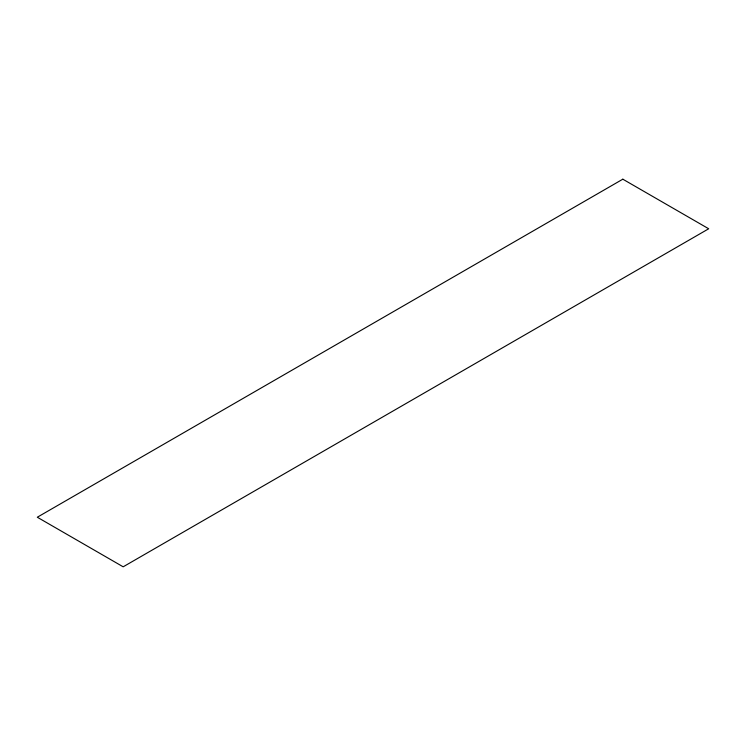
<?xml version="1.0" encoding="UTF-8"?>
<svg xmlns="http://www.w3.org/2000/svg" width="746" height="746" viewBox="0 0 746 746"><rect width="100%" height="100%" fill="white"/><g stroke="black" fill="none" stroke-linecap="round" stroke-linejoin="round"><path stroke-width="1.12" d="M622.826 179.189L37.3 517.23L123.174 566.811L708.7 228.77L622.826 179.189"/></g></svg>
